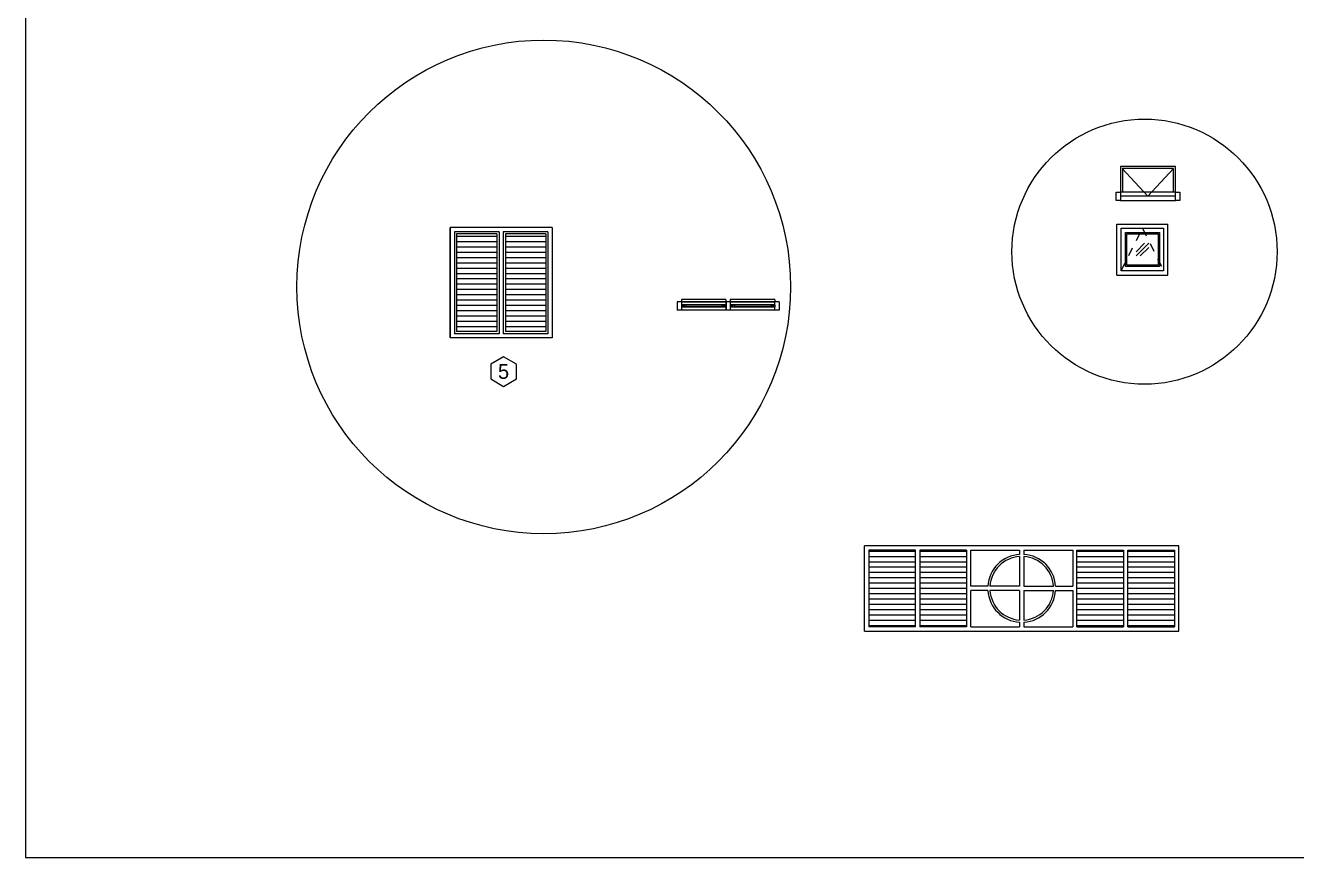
# Model space of a CAD drawing. Extents: x -287 to -119, y -973 to -362.
# Drawn here: x -264.52 to -249.55, y -502.55 to -492.75 of the extents above; entities that cross this region are included whole.
import ezdxf
from ezdxf.enums import TextEntityAlignment as Align

# ---------------------------------------------------------------- set-up
doc = ezdxf.new("R2010")
doc.units = 0
doc.header["$MEASUREMENT"] = 0
doc.linetypes.add('HIDDEN2', pattern=[0.1875, 0.125, -0.0625])
doc.layers.get('0').update_dxf_attribs({"linetype": 'CONTINUOUS'})
for name, color, linetype in [('D-W', 4, 'CONTINUOUS'), ('Hat', 14, 'CONTINUOUS'), ('TXT', 6, 'CONTINUOUS'), ('WAL', 7, 'CONTINUOUS')]:
    doc.layers.add(name, color=color, linetype=linetype)
doc.styles.add('ROMANS', font='thai-a.shx')

# ---------------------------------------------------------------- blocks, each defined once
blk = doc.blocks.new('326')
at = {"layer": 'D-W'}
h = blk.add_hatch(dxfattribs=at)
h.set_pattern_fill('ANSI31', color=8, scale=0.5, angle=315, style=0)
h.set_pattern_definition([(180, (-730.69742, -20.16988), (-2e-17, 0.0625), [])])
h.paths.add_polyline_path([(-443.147, -550.076), (-443.621, -550.076), (-443.621, -551.226), (-443.147, -551.226)])
h.paths.add_polyline_path([(-442.572, -550.076), (-443.047, -550.076), (-443.047, -551.226), (-442.572, -551.226)])
at = {"color": 8}
for p, q in [((-443.147, -550.076), (-443.621, -550.076)), ((-443.621, -550.076), (-443.621, -551.226)), ((-443.147, -550.076), (-443.147, -551.226)), ((-442.572, -550.076), (-443.047, -550.076)), ((-443.047, -550.076), (-443.047, -551.226)), ((-442.572, -550.076), (-442.572, -551.226)), ((-443.147, -551.226), (-443.621, -551.226)), ((-442.572, -551.226), (-443.047, -551.226))]:
    blk.add_line(p, q, dxfattribs=at)
at = {"layer": 'WAL'}
for p, q in [((-443.697, -551.301), (-443.697, -550.001)), ((-443.697, -550.001), (-443.697, -551.301)), ((-442.497, -550.001), (-443.697, -550.001)), ((-443.646, -550.051), (-443.646, -551.251)), ((-443.122, -550.051), (-443.646, -550.051)), ((-443.122, -550.051), (-443.122, -551.251)), ((-443.072, -550.051), (-443.072, -551.251)), ((-442.547, -550.051), (-443.072, -550.051)), ((-442.547, -550.051), (-442.547, -551.251)), ((-442.497, -550.001), (-442.497, -551.301)), ((-442.497, -551.301), (-443.697, -551.301)), ((-443.122, -551.251), (-443.646, -551.251)), ((-442.547, -551.251), (-443.072, -551.251))]:
    blk.add_line(p, q, dxfattribs=at)
blk = doc.blocks.new('365')
at = {"color": 8}
for p, q in [((-369.024, -225.927), (-369.124, -225.927)), ((-369.124, -225.977), (-369.024, -225.977)), ((-369.074, -226.452), (-369.074, -226.027)), ((-369.024, -226.502), (-369.124, -226.502)), ((-369.024, -226.552), (-369.124, -226.552))]:
    blk.add_line(p, q, dxfattribs=at)
at = {"layer": 'D-W'}
for p, q in [((-369.086, -225.977), (-369.086, -226.502)), ((-369.061, -225.977), (-369.061, -226.502)), ((-369.024, -226.502), (-369.024, -225.977))]:
    blk.add_line(p, q, dxfattribs=at)
at = {"layer": 'WAL'}
for p, q in [((-369.124, -225.927), (-369.124, -226.552)), ((-369.061, -226.027), (-369.086, -225.977)), ((-369.061, -225.977), (-369.086, -226.027)), ((-369.061, -225.977), (-369.086, -225.977)), ((-369.024, -225.927), (-369.024, -226.552)), ((-369.061, -226.027), (-369.086, -226.027)), ((-369.061, -226.452), (-369.086, -226.502)), ((-369.061, -226.502), (-369.086, -226.452)), ((-369.061, -226.452), (-369.086, -226.452)), ((-369.061, -226.502), (-369.086, -226.502))]:
    blk.add_line(p, q, dxfattribs=at)
blk = doc.blocks.new('25468')
at = {"layer": 'WAL'}
for p, q in [((-368.954, -229.216), (-368.979, -229.216)), ((-368.954, -229.216), (-368.954, -229.74)), ((-368.954, -229.74), (-368.979, -229.74))]:
    blk.add_line(p, q, dxfattribs=at)
blk.add_blockref('365', (0.045, -3.238), dxfattribs=at)
blk = doc.blocks.new('2136')
at = {"layer": 'Hat'}
h = blk.add_hatch(dxfattribs=at)
h.set_pattern_fill('ANSI31', color=256, scale=0.5, angle=315, style=0)
h.set_pattern_definition([(0, (-397.81019, 286.560635), (2e-17, 0.0625), [])])
h.paths.add_polyline_path([(36.881, -580.608), (37.431, -580.608), (37.431, -579.705), (36.881, -579.705)])
h.paths.add_polyline_path([(36.831, -579.705), (36.281, -579.705), (36.281, -580.608), (36.831, -580.608)])
h.paths.add_polyline_path([(34.981, -579.705), (34.431, -579.705), (34.431, -580.129), (34.431, -580.608), (34.981, -580.608)])
h.paths.add_polyline_path([(34.381, -579.705), (33.831, -579.705), (33.831, -580.129), (33.831, -580.608), (34.381, -580.608)])
at = {"color": 8}
for p, q in [((33.831, -579.705), (33.831, -580.608)), ((33.831, -579.705), (33.831, -580.129)), ((34.381, -579.705), (33.831, -579.705)), ((34.381, -580.608), (34.381, -579.705)), ((34.381, -580.608), (34.381, -579.705)), ((34.431, -579.705), (34.431, -580.608)), ((34.431, -579.705), (34.431, -580.129)), ((34.981, -579.705), (34.431, -579.705)), ((34.981, -579.705), (34.981, -580.608)), ((35.031, -580.129), (35.031, -579.705)), ((35.031, -579.705), (35.606, -579.705)), ((35.606, -579.705), (35.606, -579.755)), ((35.656, -579.705), (36.231, -579.705)), ((35.656, -579.705), (35.656, -579.755)), ((36.231, -579.705), (36.231, -580.129)), ((36.281, -580.608), (36.281, -579.705)), ((36.281, -580.608), (36.281, -579.705)), ((36.281, -579.705), (36.831, -579.705)), ((36.831, -579.705), (36.831, -580.608)), ((36.831, -579.705), (36.831, -580.129)), ((36.881, -580.608), (36.881, -579.705)), ((36.881, -580.608), (36.881, -579.705)), ((36.881, -579.705), (37.431, -579.705)), ((37.431, -579.705), (37.431, -580.608)), ((37.431, -579.705), (37.431, -580.129)), ((35.606, -579.78), (35.606, -580.129)), ((35.656, -579.78), (35.656, -580.129)), ((35.231, -580.129), (35.031, -580.129)), ((35.231, -580.179), (35.031, -580.179)), ((35.031, -580.608), (35.031, -580.179)), ((35.606, -580.129), (35.257, -580.129)), ((35.606, -580.179), (35.257, -580.179)), ((35.606, -580.179), (35.606, -580.528)), ((35.656, -580.129), (36.005, -580.129)), ((35.656, -580.179), (35.656, -580.528)), ((35.656, -580.179), (36.005, -580.179)), ((36.03, -580.129), (36.231, -580.129)), ((36.03, -580.179), (36.231, -580.179)), ((36.231, -580.179), (36.231, -580.608)), ((34.381, -580.608), (33.831, -580.608)), ((34.981, -580.608), (34.431, -580.608)), ((35.031, -580.608), (35.606, -580.608)), ((35.606, -580.553), (35.606, -580.608)), ((35.656, -580.553), (35.656, -580.608)), ((35.656, -580.608), (36.231, -580.608)), ((36.281, -580.608), (36.831, -580.608)), ((36.881, -580.608), (37.431, -580.608))]:
    blk.add_line(p, q, dxfattribs=at)
for radius, start, end in [(0.4, 93.5836, 176.4164), (0.4, 3.5836, 86.4164), (0.375, 93.8229, 176.1771), (0.375, 3.8229, 86.1771), (0.4, 183.5836, 266.4164), (0.375, 183.8229, 266.1771), (0.4, 273.5836, 356.4164), (0.375, 273.8229, 356.1771)]:
    blk.add_arc((35.631, -580.154), radius, start, end, dxfattribs=at)
at = {"layer": 'WAL'}
for p, q in [((33.781, -580.657), (33.781, -579.654)), ((37.481, -579.654), (33.781, -579.654)), ((33.781, -580.608), (33.781, -579.705)), ((37.481, -580.657), (37.481, -579.654)), ((37.481, -580.608), (37.481, -579.705)), ((33.781, -580.657), (37.481, -580.657)), ((33.781, -580.657), (37.481, -580.657))]:
    blk.add_line(p, q, dxfattribs=at)

msp = doc.modelspace()

# ---------------------------------------------------------------- linework, layer by layer
at = {"ltscale": 0.25}
for p, q in [((-251.6663, -495.6896), (-251.6663, -495.0896)), ((-251.5513, -495.5746), (-251.5513, -495.2046)), ((-251.5513, -495.2046), (-251.1813, -495.2046)), ((-251.1813, -495.2046), (-251.1813, -495.5746)), ((-251.0663, -495.6896), (-251.0663, -495.0896)), ((-251.1813, -495.5746), (-251.5513, -495.5746))]:
    msp.add_line(p, q, dxfattribs=at)
at = {"color": 8, "ltscale": 0.25}
for p, q in [((-251.6663, -495.6396), (-251.6663, -495.1396)), ((-251.6163, -495.6396), (-251.6163, -495.1396)), ((-251.6163, -495.1396), (-251.1163, -495.1396)), ((-251.1163, -495.1396), (-251.1163, -495.6396)), ((-251.1163, -495.6396), (-251.6163, -495.6396))]:
    msp.add_line(p, q, dxfattribs=at)
at = {"color": 1, "linetype": 'HIDDEN2', "ltscale": 0.5}
for p, q in [((-251.6163, -495.6396), (-251.3663, -495.1396)), ((-251.3663, -495.1396), (-251.1163, -495.6396))]:
    msp.add_line(p, q, dxfattribs=at)
at = {"color": 15}
for p, q in [((-251.5663, -495.5896), (-251.5663, -495.1896)), ((-251.5663, -495.1896), (-251.1663, -495.1896)), ((-251.1663, -495.1896), (-251.1663, -495.5896)), ((-251.4413, -495.4646), (-251.2913, -495.3146)), ((-251.4413, -495.4146), (-251.3413, -495.3146)), ((-251.3913, -495.4646), (-251.2913, -495.3646)), ((-251.1663, -495.5896), (-251.5663, -495.5896))]:
    msp.add_line(p, q, dxfattribs=at)
at = {"layer": 'Hat', "color": 8}
for p, q in [((-250.9991, -494.4372), (-251.6026, -494.4372)), ((-251.3009, -494.7622), (-251.6026, -494.4372)), ((-251.6009, -494.4372), (-251.6009, -494.7122)), ((-251.3009, -494.7622), (-250.9991, -494.4372)), ((-251.0009, -494.7122), (-251.0009, -494.4372))]:
    msp.add_line(p, q, dxfattribs=at)
at = {"layer": 'Hat'}
msp.add_line((-255.6436, -496.0193), (-255.6436, -496.0893), dxfattribs=at)
at = {"layer": 'TXT', "color": 10}
msp.add_lwpolyline([(-258.8875, -496.6507), (-259.0391, -496.7382), (-259.0391, -496.9132), (-258.8875, -497.0007), (-258.736, -496.9132), (-258.736, -496.7382)], close=True, dxfattribs=at)
at = {"layer": 'WAL'}
for p, q in [((-250.9759, -494.4122), (-251.6259, -494.4122)), ((-251.6259, -494.4122), (-251.6259, -494.7122)), ((-250.9759, -494.7122), (-250.9759, -494.4122)), ((-251.6663, -495.0896), (-251.0663, -495.0896)), ((-251.6663, -495.6896), (-251.0663, -495.6896))]:
    msp.add_line(p, q, dxfattribs=at)
at = {"layer": 'WAL', "color": 13}
msp.add_line((-250.9759, -494.7622), (-251.6259, -494.7622), dxfattribs=at)
at = {"layer": 'WAL'}
for points in [[(-219.7123, -471.5639), (-264.5167, -471.5639), (-264.5167, -502.5477), (-219.7123, -502.5477)], [(-251.6259, -494.8122), (-250.9759, -494.8122), (-250.9759, -494.7122), (-251.6259, -494.7122)], [(-250.9259, -494.8122), (-250.9759, -494.8122), (-250.9759, -494.7122), (-250.9259, -494.7122)]]:
    msp.add_lwpolyline(points, close=True, dxfattribs=at)
at = {"layer": 'WAL', "color": 13}
msp.add_lwpolyline([(-251.6259, -494.8122), (-251.6759, -494.8122), (-251.6759, -494.7122), (-251.6259, -494.7122)], close=True, dxfattribs=at)
at = {"layer": 'WAL'}
for centre, radius in [((-258.4144, -495.8291), 2.906), ((-251.3413, -495.4146), 1.5608)]:
    msp.add_circle(centre, radius, dxfattribs=at)

# ---------------------------------------------------------------- block references
for name, p in [('326', (184.181, 54.8703)), ('2136', (-288.4181, 80.7764))]:
    msp.add_blockref(name, p, dxfattribs=at)
at = {"layer": 'WAL', "xscale": -1, "rotation": 270}
for p in [(-27.0527, -127.0254), (-26.4777, -127.0254)]:
    msp.add_blockref('25468', p, dxfattribs=at)

# ---------------------------------------------------------------- texts
at = {"layer": 'TXT', "color": 3, "style": 'ROMANS'}
msp.add_text('5', height=0.175, dxfattribs=at).set_placement((-258.8875, -496.8257), align=Align.MIDDLE)

doc.saveas('drawing.dxf')
